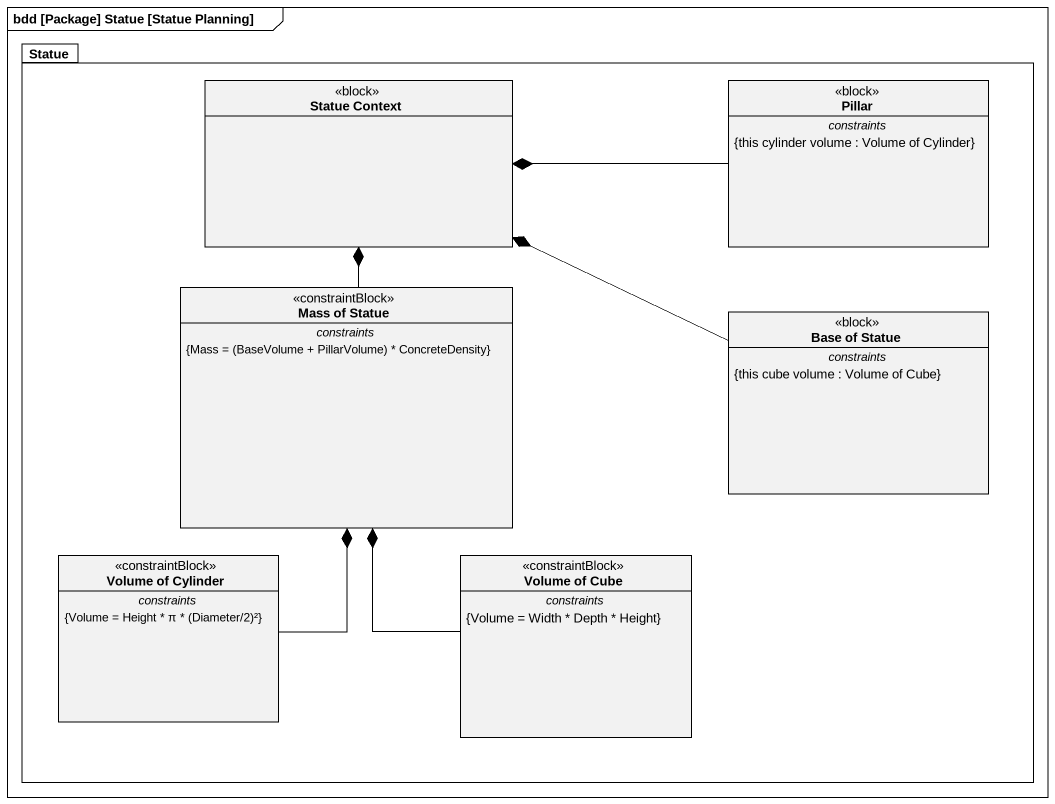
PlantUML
@startuml
mainframe bdd [Package] Statue [Statue Planning]
hide circle
hide empty members
package Statue {
  class "Statue Context" as Statue_Context <<block>>
  class Pillar <<block>> {
    -- constraints --
    {this cylinder volume : Volume of Cylinder}
  }
  class "Mass of Statue" as Mass_of_Statue <<constraintBlock>> {
    -- constraints --
    {field} {Mass = (BaseVolume + PillarVolume) * ConcreteDensity}
  }
  class "Base of Statue" as Base_of_Statue <<block>> {
    -- constraints --
    {this cube volume : Volume of Cube}
  }
  class "Volume of Cylinder" as Volume_of_Cylinder <<constraintBlock>> {
    -- constraints --
    {field} {Volume = Height * π * (Diameter/2)²}
  }
  class "Volume of Cube" as Volume_of_Cube <<constraintBlock>> {
    -- constraints --
    {Volume = Width * Depth * Height}
  }
}
Pillar -left-* Statue_Context
Mass_of_Statue -up-* Statue_Context
Base_of_Statue -left-* Statue_Context
Volume_of_Cylinder -up-* Mass_of_Statue
Volume_of_Cube -up-* Mass_of_Statue
@enduml
